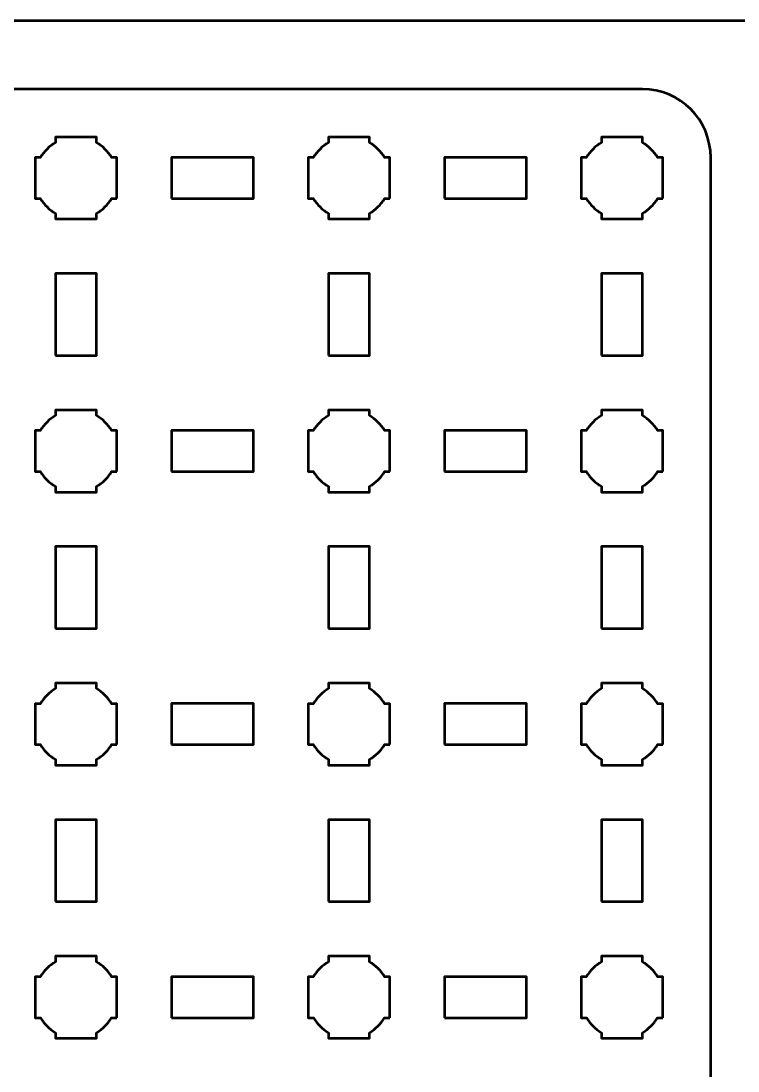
# Model space of a CAD drawing. Header units: centimetres. Extents: x -244 to 242, y -245 to 234.
# Drawn here: x -238.9 to -233.65, y 226.21 to 233.9 of the extents above; entities that cross this region are included whole.
import ezdxf

# ---------------------------------------------------------------- set-up
doc = ezdxf.new("R2010")
doc.units = ezdxf.units.CM
doc.header["$MEASUREMENT"] = 0
doc.layers.add('Layer 1', color=7, linetype='Continuous')

msp = doc.modelspace()

# ---------------------------------------------------------------- linework, layer by layer
at = {"layer": 'Layer 1', "color": 22, "lineweight": 53}
msp.add_open_spline([(-243.95005, 181.60003), (-243.95005, 181.60003), (-243.95005, 233.39993), (-243.95005, 233.39993), (-243.95005, 233.39993), (-243.95005, 233.67707), (-243.72695, 233.90003), (-243.44995, 233.90003), (-243.44995, 233.90003), (-243.44995, 233.90003), (-224.15005, 233.90003), (-224.15005, 233.90003), (-224.15005, 233.90003), (-223.87305, 233.90003), (-223.64995, 233.67707), (-223.64995, 233.39993), (-223.64995, 233.39993), (-223.64995, 233.39993), (-223.64995, 181.60003), (-223.64995, 181.60003), (-223.64995, 181.60003), (-223.64995, 181.32303), (-223.87305, 181.09993), (-224.15005, 181.09993), (-224.15005, 181.09993), (-224.15005, 181.09993), (-243.44995, 181.09993), (-243.44995, 181.09993), (-243.44995, 181.09993), (-243.72695, 181.09993), (-243.95005, 181.32303), (-243.95005, 181.60003)], degree=3, knots=[0, 0, 0, 0, 0.125, 0.125, 0.125, 0.125, 0.25, 0.25, 0.25, 0.25, 0.375, 0.375, 0.375, 0.375, 0.5, 0.5, 0.5, 0.5, 0.625, 0.625, 0.625, 0.625, 0.75, 0.75, 0.75, 0.75, 0.875, 0.875, 0.875, 0.875, 1, 1, 1, 1], dxfattribs=at)
at = {"layer": 'Layer 1', "color": 114, "lineweight": 53}
msp.add_open_spline([(-243.15005, 218.60007), (-243.15005, 218.60007), (-243.15005, 232.89993), (-243.15005, 232.89993), (-243.15005, 232.89993), (-243.15005, 233.17707), (-242.92695, 233.40003), (-242.64995, 233.40003), (-242.64995, 233.40003), (-242.64995, 233.40003), (-234.35005, 233.40003), (-234.35005, 233.40003), (-234.35005, 233.40003), (-234.07305, 233.40003), (-233.84995, 233.17707), (-233.84995, 232.89993), (-233.84995, 232.89993), (-233.84995, 232.89993), (-233.84995, 218.60007), (-233.84995, 218.60007), (-233.84995, 218.60007), (-233.84995, 218.32307), (-234.07305, 218.09997), (-234.35005, 218.09997), (-234.35005, 218.09997), (-234.35005, 218.09997), (-242.64995, 218.09997), (-242.64995, 218.09997), (-242.64995, 218.09997), (-242.92695, 218.09997), (-243.15005, 218.32307), (-243.15005, 218.60007)], degree=3, knots=[0, 0, 0, 0, 0.125, 0.125, 0.125, 0.125, 0.25, 0.25, 0.25, 0.25, 0.375, 0.375, 0.375, 0.375, 0.5, 0.5, 0.5, 0.5, 0.625, 0.625, 0.625, 0.625, 0.75, 0.75, 0.75, 0.75, 0.875, 0.875, 0.875, 0.875, 1, 1, 1, 1], dxfattribs=at)
at = {"layer": 'Layer 1', "lineweight": 53}
for points, knots in [([(-238.20002, 232.59993), (-238.20002, 232.59993), (-238.2401, 232.59993), (-238.2401, 232.59993), (-238.2401, 232.59993), (-238.26656, 232.55446), (-238.30448, 232.51643), (-238.35009, 232.49011), (-238.35009, 232.49011), (-238.35009, 232.49011), (-238.35009, 232.45), (-238.35009, 232.45), (-238.35009, 232.45), (-238.35009, 232.45), (-238.50001, 232.45), (-238.50001, 232.45), (-238.50001, 232.45), (-238.50001, 232.45), (-238.65009, 232.45), (-238.65009, 232.45), (-238.65009, 232.45), (-238.65009, 232.45), (-238.65009, 232.49011), (-238.65009, 232.49011), (-238.65009, 232.49011), (-238.69556, 232.51643), (-238.73359, 232.55446), (-238.75991, 232.59993), (-238.75991, 232.59993), (-238.75991, 232.59993), (-238.80002, 232.59993), (-238.80002, 232.59993), (-238.80002, 232.59993), (-238.80002, 232.59993), (-238.80002, 232.75), (-238.80002, 232.75), (-238.80002, 232.75), (-238.80002, 232.75), (-238.80002, 232.89993), (-238.80002, 232.89993), (-238.80002, 232.89993), (-238.80002, 232.89993), (-238.75991, 232.89993), (-238.75991, 232.89993), (-238.75991, 232.89993), (-238.73359, 232.94555), (-238.69556, 232.98343), (-238.65009, 233.00979), (-238.65009, 233.00979), (-238.65009, 233.00979), (-238.65009, 233.05), (-238.65009, 233.05), (-238.65009, 233.05), (-238.65009, 233.05), (-238.50001, 233.05), (-238.50001, 233.05), (-238.50001, 233.05), (-238.50001, 233.05), (-238.35009, 233.05), (-238.35009, 233.05), (-238.35009, 233.05), (-238.35009, 233.05), (-238.35009, 233.00979), (-238.35009, 233.00979), (-238.35009, 233.00979), (-238.30448, 232.98343), (-238.26656, 232.94555), (-238.2401, 232.89993), (-238.2401, 232.89993), (-238.2401, 232.89993), (-238.20002, 232.89993), (-238.20002, 232.89993), (-238.20002, 232.89993), (-238.20002, 232.89993), (-238.20002, 232.75), (-238.20002, 232.75), (-238.20002, 232.75), (-238.20002, 232.75), (-238.20002, 232.59993), (-238.20002, 232.59993)], [0, 0, 0, 0, 0.05, 0.05, 0.05, 0.05, 0.1, 0.1, 0.1, 0.1, 0.15, 0.15, 0.15, 0.15, 0.2, 0.2, 0.2, 0.2, 0.25, 0.25, 0.25, 0.25, 0.3, 0.3, 0.3, 0.3, 0.35, 0.35, 0.35, 0.35, 0.4, 0.4, 0.4, 0.4, 0.45, 0.45, 0.45, 0.45, 0.5, 0.5, 0.5, 0.5, 0.55, 0.55, 0.55, 0.55, 0.6, 0.6, 0.6, 0.6, 0.65, 0.65, 0.65, 0.65, 0.7, 0.7, 0.7, 0.7, 0.75, 0.75, 0.75, 0.75, 0.8, 0.8, 0.8, 0.8, 0.85, 0.85, 0.85, 0.85, 0.9, 0.9, 0.9, 0.9, 0.95, 0.95, 0.95, 0.95, 1, 1, 1, 1]), ([(-236.20005, 232.59993), (-236.20005, 232.59993), (-236.24016, 232.59993), (-236.24016, 232.59993), (-236.24016, 232.59993), (-236.26648, 232.55446), (-236.30451, 232.51643), (-236.34998, 232.49011), (-236.34998, 232.49011), (-236.34998, 232.49011), (-236.34998, 232.45), (-236.34998, 232.45), (-236.34998, 232.45), (-236.34998, 232.45), (-236.50006, 232.45), (-236.50006, 232.45), (-236.50006, 232.45), (-236.50006, 232.45), (-236.64999, 232.45), (-236.64999, 232.45), (-236.64999, 232.45), (-236.64999, 232.45), (-236.64999, 232.49011), (-236.64999, 232.49011), (-236.64999, 232.49011), (-236.6956, 232.51643), (-236.73349, 232.55446), (-236.75981, 232.59993), (-236.75981, 232.59993), (-236.75981, 232.59993), (-236.80006, 232.59993), (-236.80006, 232.59993), (-236.80006, 232.59993), (-236.80006, 232.59993), (-236.80006, 232.75), (-236.80006, 232.75), (-236.80006, 232.75), (-236.80006, 232.75), (-236.80006, 232.89993), (-236.80006, 232.89993), (-236.80006, 232.89993), (-236.80006, 232.89993), (-236.75981, 232.89993), (-236.75981, 232.89993), (-236.75981, 232.89993), (-236.73349, 232.94555), (-236.6956, 232.98343), (-236.64999, 233.00979), (-236.64999, 233.00979), (-236.64999, 233.00979), (-236.64999, 233.05), (-236.64999, 233.05), (-236.64999, 233.05), (-236.64999, 233.05), (-236.50006, 233.05), (-236.50006, 233.05), (-236.50006, 233.05), (-236.50006, 233.05), (-236.34998, 233.05), (-236.34998, 233.05), (-236.34998, 233.05), (-236.34998, 233.05), (-236.34998, 233.00979), (-236.34998, 233.00979), (-236.34998, 233.00979), (-236.30451, 232.98343), (-236.26648, 232.94555), (-236.24016, 232.89993), (-236.24016, 232.89993), (-236.24016, 232.89993), (-236.20005, 232.89993), (-236.20005, 232.89993), (-236.20005, 232.89993), (-236.20005, 232.89993), (-236.20005, 232.75), (-236.20005, 232.75), (-236.20005, 232.75), (-236.20005, 232.75), (-236.20005, 232.59993), (-236.20005, 232.59993)], [0, 0, 0, 0, 0.05, 0.05, 0.05, 0.05, 0.1, 0.1, 0.1, 0.1, 0.15, 0.15, 0.15, 0.15, 0.2, 0.2, 0.2, 0.2, 0.25, 0.25, 0.25, 0.25, 0.3, 0.3, 0.3, 0.3, 0.35, 0.35, 0.35, 0.35, 0.4, 0.4, 0.4, 0.4, 0.45, 0.45, 0.45, 0.45, 0.5, 0.5, 0.5, 0.5, 0.55, 0.55, 0.55, 0.55, 0.6, 0.6, 0.6, 0.6, 0.65, 0.65, 0.65, 0.65, 0.7, 0.7, 0.7, 0.7, 0.75, 0.75, 0.75, 0.75, 0.8, 0.8, 0.8, 0.8, 0.85, 0.85, 0.85, 0.85, 0.9, 0.9, 0.9, 0.9, 0.95, 0.95, 0.95, 0.95, 1, 1, 1, 1]), ([(-234.19998, 232.59993), (-234.19998, 232.59993), (-234.24023, 232.59993), (-234.24023, 232.59993), (-234.24023, 232.59993), (-234.26655, 232.55446), (-234.30444, 232.51643), (-234.35005, 232.49011), (-234.35005, 232.49011), (-234.35005, 232.49011), (-234.35005, 232.45), (-234.35005, 232.45), (-234.35005, 232.45), (-234.35005, 232.45), (-234.49998, 232.45), (-234.49998, 232.45), (-234.49998, 232.45), (-234.49998, 232.45), (-234.65005, 232.45), (-234.65005, 232.45), (-234.65005, 232.45), (-234.65005, 232.45), (-234.65005, 232.49011), (-234.65005, 232.49011), (-234.65005, 232.49011), (-234.69553, 232.51643), (-234.73356, 232.55446), (-234.75987, 232.59993), (-234.75987, 232.59993), (-234.75987, 232.59993), (-234.79998, 232.59993), (-234.79998, 232.59993), (-234.79998, 232.59993), (-234.79998, 232.59993), (-234.79998, 232.75), (-234.79998, 232.75), (-234.79998, 232.75), (-234.79998, 232.75), (-234.79998, 232.89993), (-234.79998, 232.89993), (-234.79998, 232.89993), (-234.79998, 232.89993), (-234.75987, 232.89993), (-234.75987, 232.89993), (-234.75987, 232.89993), (-234.73356, 232.94555), (-234.69553, 232.98343), (-234.65005, 233.00979), (-234.65005, 233.00979), (-234.65005, 233.00979), (-234.65005, 233.05), (-234.65005, 233.05), (-234.65005, 233.05), (-234.65005, 233.05), (-234.49998, 233.05), (-234.49998, 233.05), (-234.49998, 233.05), (-234.49998, 233.05), (-234.35005, 233.05), (-234.35005, 233.05), (-234.35005, 233.05), (-234.35005, 233.05), (-234.35005, 233.00979), (-234.35005, 233.00979), (-234.35005, 233.00979), (-234.30444, 232.98343), (-234.26655, 232.94555), (-234.24023, 232.89993), (-234.24023, 232.89993), (-234.24023, 232.89993), (-234.19998, 232.89993), (-234.19998, 232.89993), (-234.19998, 232.89993), (-234.19998, 232.89993), (-234.19998, 232.75), (-234.19998, 232.75), (-234.19998, 232.75), (-234.19998, 232.75), (-234.19998, 232.59993), (-234.19998, 232.59993)], [0, 0, 0, 0, 0.05, 0.05, 0.05, 0.05, 0.1, 0.1, 0.1, 0.1, 0.15, 0.15, 0.15, 0.15, 0.2, 0.2, 0.2, 0.2, 0.25, 0.25, 0.25, 0.25, 0.3, 0.3, 0.3, 0.3, 0.35, 0.35, 0.35, 0.35, 0.4, 0.4, 0.4, 0.4, 0.45, 0.45, 0.45, 0.45, 0.5, 0.5, 0.5, 0.5, 0.55, 0.55, 0.55, 0.55, 0.6, 0.6, 0.6, 0.6, 0.65, 0.65, 0.65, 0.65, 0.7, 0.7, 0.7, 0.7, 0.75, 0.75, 0.75, 0.75, 0.8, 0.8, 0.8, 0.8, 0.85, 0.85, 0.85, 0.85, 0.9, 0.9, 0.9, 0.9, 0.95, 0.95, 0.95, 0.95, 1, 1, 1, 1]), ([(-237.79997, 232.59993), (-237.79997, 232.59993), (-237.79997, 232.89993), (-237.79997, 232.89993), (-237.79997, 232.89993), (-237.79997, 232.89993), (-237.19997, 232.89993), (-237.19997, 232.89993), (-237.19997, 232.89993), (-237.19997, 232.89993), (-237.19997, 232.59993), (-237.19997, 232.59993), (-237.19997, 232.59993), (-237.19997, 232.59993), (-237.79997, 232.59993), (-237.79997, 232.59993)], [0, 0, 0, 0, 0.25, 0.25, 0.25, 0.25, 0.5, 0.5, 0.5, 0.5, 0.75, 0.75, 0.75, 0.75, 1, 1, 1, 1]), ([(-235.8, 232.59993), (-235.8, 232.59993), (-235.8, 232.89993), (-235.8, 232.89993), (-235.8, 232.89993), (-235.8, 232.89993), (-235.2, 232.89993), (-235.2, 232.89993), (-235.2, 232.89993), (-235.2, 232.89993), (-235.2, 232.59993), (-235.2, 232.59993), (-235.2, 232.59993), (-235.2, 232.59993), (-235.8, 232.59993), (-235.8, 232.59993)], [0, 0, 0, 0, 0.25, 0.25, 0.25, 0.25, 0.5, 0.5, 0.5, 0.5, 0.75, 0.75, 0.75, 0.75, 1, 1, 1, 1]), ([(-238.65009, 231.44999), (-238.65009, 231.44999), (-238.65009, 232.04999), (-238.65009, 232.04999), (-238.65009, 232.04999), (-238.65009, 232.04999), (-238.35009, 232.04999), (-238.35009, 232.04999), (-238.35009, 232.04999), (-238.35009, 232.04999), (-238.35009, 231.44999), (-238.35009, 231.44999), (-238.35009, 231.44999), (-238.35009, 231.44999), (-238.65009, 231.44999), (-238.65009, 231.44999)], [0, 0, 0, 0, 0.25, 0.25, 0.25, 0.25, 0.5, 0.5, 0.5, 0.5, 0.75, 0.75, 0.75, 0.75, 1, 1, 1, 1]), ([(-236.64999, 231.44999), (-236.64999, 231.44999), (-236.64999, 232.04999), (-236.64999, 232.04999), (-236.64999, 232.04999), (-236.64999, 232.04999), (-236.34998, 232.04999), (-236.34998, 232.04999), (-236.34998, 232.04999), (-236.34998, 232.04999), (-236.34998, 231.44999), (-236.34998, 231.44999), (-236.34998, 231.44999), (-236.34998, 231.44999), (-236.64999, 231.44999), (-236.64999, 231.44999)], [0, 0, 0, 0, 0.25, 0.25, 0.25, 0.25, 0.5, 0.5, 0.5, 0.5, 0.75, 0.75, 0.75, 0.75, 1, 1, 1, 1]), ([(-234.65005, 231.44999), (-234.65005, 231.44999), (-234.65005, 232.04999), (-234.65005, 232.04999), (-234.65005, 232.04999), (-234.65005, 232.04999), (-234.35005, 232.04999), (-234.35005, 232.04999), (-234.35005, 232.04999), (-234.35005, 232.04999), (-234.35005, 231.44999), (-234.35005, 231.44999), (-234.35005, 231.44999), (-234.35005, 231.44999), (-234.65005, 231.44999), (-234.65005, 231.44999)], [0, 0, 0, 0, 0.25, 0.25, 0.25, 0.25, 0.5, 0.5, 0.5, 0.5, 0.75, 0.75, 0.75, 0.75, 1, 1, 1, 1]), ([(-238.20002, 230.60001), (-238.20002, 230.60001), (-238.2401, 230.60001), (-238.2401, 230.60001), (-238.2401, 230.60001), (-238.26656, 230.55439), (-238.30448, 230.5165), (-238.35009, 230.49019), (-238.35009, 230.49019), (-238.35009, 230.49019), (-238.35009, 230.44994), (-238.35009, 230.44994), (-238.35009, 230.44994), (-238.35009, 230.44994), (-238.50001, 230.44994), (-238.50001, 230.44994), (-238.50001, 230.44994), (-238.50001, 230.44994), (-238.65009, 230.44994), (-238.65009, 230.44994), (-238.65009, 230.44994), (-238.65009, 230.44994), (-238.65009, 230.49019), (-238.65009, 230.49019), (-238.65009, 230.49019), (-238.69556, 230.5165), (-238.73359, 230.55439), (-238.75991, 230.60001), (-238.75991, 230.60001), (-238.75991, 230.60001), (-238.80002, 230.60001), (-238.80002, 230.60001), (-238.80002, 230.60001), (-238.80002, 230.60001), (-238.80002, 230.74994), (-238.80002, 230.74994), (-238.80002, 230.74994), (-238.80002, 230.74994), (-238.80002, 230.90001), (-238.80002, 230.90001), (-238.80002, 230.90001), (-238.80002, 230.90001), (-238.75991, 230.90001), (-238.75991, 230.90001), (-238.75991, 230.90001), (-238.73359, 230.94548), (-238.69556, 230.98351), (-238.65009, 231.00983), (-238.65009, 231.00983), (-238.65009, 231.00983), (-238.65009, 231.04994), (-238.65009, 231.04994), (-238.65009, 231.04994), (-238.65009, 231.04994), (-238.50001, 231.04994), (-238.50001, 231.04994), (-238.50001, 231.04994), (-238.50001, 231.04994), (-238.35009, 231.04994), (-238.35009, 231.04994), (-238.35009, 231.04994), (-238.35009, 231.04994), (-238.35009, 231.00983), (-238.35009, 231.00983), (-238.35009, 231.00983), (-238.30448, 230.98351), (-238.26656, 230.94548), (-238.2401, 230.90001), (-238.2401, 230.90001), (-238.2401, 230.90001), (-238.20002, 230.90001), (-238.20002, 230.90001), (-238.20002, 230.90001), (-238.20002, 230.90001), (-238.20002, 230.74994), (-238.20002, 230.74994), (-238.20002, 230.74994), (-238.20002, 230.74994), (-238.20002, 230.60001), (-238.20002, 230.60001)], [0, 0, 0, 0, 0.05, 0.05, 0.05, 0.05, 0.1, 0.1, 0.1, 0.1, 0.15, 0.15, 0.15, 0.15, 0.2, 0.2, 0.2, 0.2, 0.25, 0.25, 0.25, 0.25, 0.3, 0.3, 0.3, 0.3, 0.35, 0.35, 0.35, 0.35, 0.4, 0.4, 0.4, 0.4, 0.45, 0.45, 0.45, 0.45, 0.5, 0.5, 0.5, 0.5, 0.55, 0.55, 0.55, 0.55, 0.6, 0.6, 0.6, 0.6, 0.65, 0.65, 0.65, 0.65, 0.7, 0.7, 0.7, 0.7, 0.75, 0.75, 0.75, 0.75, 0.8, 0.8, 0.8, 0.8, 0.85, 0.85, 0.85, 0.85, 0.9, 0.9, 0.9, 0.9, 0.95, 0.95, 0.95, 0.95, 1, 1, 1, 1]), ([(-236.20005, 230.60001), (-236.20005, 230.60001), (-236.24016, 230.60001), (-236.24016, 230.60001), (-236.24016, 230.60001), (-236.26648, 230.55439), (-236.30451, 230.5165), (-236.34998, 230.49019), (-236.34998, 230.49019), (-236.34998, 230.49019), (-236.34998, 230.44994), (-236.34998, 230.44994), (-236.34998, 230.44994), (-236.34998, 230.44994), (-236.50006, 230.44994), (-236.50006, 230.44994), (-236.50006, 230.44994), (-236.50006, 230.44994), (-236.64999, 230.44994), (-236.64999, 230.44994), (-236.64999, 230.44994), (-236.64999, 230.44994), (-236.64999, 230.49019), (-236.64999, 230.49019), (-236.64999, 230.49019), (-236.6956, 230.5165), (-236.73349, 230.55439), (-236.75981, 230.60001), (-236.75981, 230.60001), (-236.75981, 230.60001), (-236.80006, 230.60001), (-236.80006, 230.60001), (-236.80006, 230.60001), (-236.80006, 230.60001), (-236.80006, 230.74994), (-236.80006, 230.74994), (-236.80006, 230.74994), (-236.80006, 230.74994), (-236.80006, 230.90001), (-236.80006, 230.90001), (-236.80006, 230.90001), (-236.80006, 230.90001), (-236.75981, 230.90001), (-236.75981, 230.90001), (-236.75981, 230.90001), (-236.73349, 230.94548), (-236.6956, 230.98351), (-236.64999, 231.00983), (-236.64999, 231.00983), (-236.64999, 231.00983), (-236.64999, 231.04994), (-236.64999, 231.04994), (-236.64999, 231.04994), (-236.64999, 231.04994), (-236.50006, 231.04994), (-236.50006, 231.04994), (-236.50006, 231.04994), (-236.50006, 231.04994), (-236.34998, 231.04994), (-236.34998, 231.04994), (-236.34998, 231.04994), (-236.34998, 231.04994), (-236.34998, 231.00983), (-236.34998, 231.00983), (-236.34998, 231.00983), (-236.30451, 230.98351), (-236.26648, 230.94548), (-236.24016, 230.90001), (-236.24016, 230.90001), (-236.24016, 230.90001), (-236.20005, 230.90001), (-236.20005, 230.90001), (-236.20005, 230.90001), (-236.20005, 230.90001), (-236.20005, 230.74994), (-236.20005, 230.74994), (-236.20005, 230.74994), (-236.20005, 230.74994), (-236.20005, 230.60001), (-236.20005, 230.60001)], [0, 0, 0, 0, 0.05, 0.05, 0.05, 0.05, 0.1, 0.1, 0.1, 0.1, 0.15, 0.15, 0.15, 0.15, 0.2, 0.2, 0.2, 0.2, 0.25, 0.25, 0.25, 0.25, 0.3, 0.3, 0.3, 0.3, 0.35, 0.35, 0.35, 0.35, 0.4, 0.4, 0.4, 0.4, 0.45, 0.45, 0.45, 0.45, 0.5, 0.5, 0.5, 0.5, 0.55, 0.55, 0.55, 0.55, 0.6, 0.6, 0.6, 0.6, 0.65, 0.65, 0.65, 0.65, 0.7, 0.7, 0.7, 0.7, 0.75, 0.75, 0.75, 0.75, 0.8, 0.8, 0.8, 0.8, 0.85, 0.85, 0.85, 0.85, 0.9, 0.9, 0.9, 0.9, 0.95, 0.95, 0.95, 0.95, 1, 1, 1, 1]), ([(-234.19998, 230.60001), (-234.19998, 230.60001), (-234.24023, 230.60001), (-234.24023, 230.60001), (-234.24023, 230.60001), (-234.26655, 230.55439), (-234.30444, 230.5165), (-234.35005, 230.49019), (-234.35005, 230.49019), (-234.35005, 230.49019), (-234.35005, 230.44994), (-234.35005, 230.44994), (-234.35005, 230.44994), (-234.35005, 230.44994), (-234.49998, 230.44994), (-234.49998, 230.44994), (-234.49998, 230.44994), (-234.49998, 230.44994), (-234.65005, 230.44994), (-234.65005, 230.44994), (-234.65005, 230.44994), (-234.65005, 230.44994), (-234.65005, 230.49019), (-234.65005, 230.49019), (-234.65005, 230.49019), (-234.69553, 230.5165), (-234.73356, 230.55439), (-234.75987, 230.60001), (-234.75987, 230.60001), (-234.75987, 230.60001), (-234.79998, 230.60001), (-234.79998, 230.60001), (-234.79998, 230.60001), (-234.79998, 230.60001), (-234.79998, 230.74994), (-234.79998, 230.74994), (-234.79998, 230.74994), (-234.79998, 230.74994), (-234.79998, 230.90001), (-234.79998, 230.90001), (-234.79998, 230.90001), (-234.79998, 230.90001), (-234.75987, 230.90001), (-234.75987, 230.90001), (-234.75987, 230.90001), (-234.73356, 230.94548), (-234.69553, 230.98351), (-234.65005, 231.00983), (-234.65005, 231.00983), (-234.65005, 231.00983), (-234.65005, 231.04994), (-234.65005, 231.04994), (-234.65005, 231.04994), (-234.65005, 231.04994), (-234.49998, 231.04994), (-234.49998, 231.04994), (-234.49998, 231.04994), (-234.49998, 231.04994), (-234.35005, 231.04994), (-234.35005, 231.04994), (-234.35005, 231.04994), (-234.35005, 231.04994), (-234.35005, 231.00983), (-234.35005, 231.00983), (-234.35005, 231.00983), (-234.30444, 230.98351), (-234.26655, 230.94548), (-234.24023, 230.90001), (-234.24023, 230.90001), (-234.24023, 230.90001), (-234.19998, 230.90001), (-234.19998, 230.90001), (-234.19998, 230.90001), (-234.19998, 230.90001), (-234.19998, 230.74994), (-234.19998, 230.74994), (-234.19998, 230.74994), (-234.19998, 230.74994), (-234.19998, 230.60001), (-234.19998, 230.60001)], [0, 0, 0, 0, 0.05, 0.05, 0.05, 0.05, 0.1, 0.1, 0.1, 0.1, 0.15, 0.15, 0.15, 0.15, 0.2, 0.2, 0.2, 0.2, 0.25, 0.25, 0.25, 0.25, 0.3, 0.3, 0.3, 0.3, 0.35, 0.35, 0.35, 0.35, 0.4, 0.4, 0.4, 0.4, 0.45, 0.45, 0.45, 0.45, 0.5, 0.5, 0.5, 0.5, 0.55, 0.55, 0.55, 0.55, 0.6, 0.6, 0.6, 0.6, 0.65, 0.65, 0.65, 0.65, 0.7, 0.7, 0.7, 0.7, 0.75, 0.75, 0.75, 0.75, 0.8, 0.8, 0.8, 0.8, 0.85, 0.85, 0.85, 0.85, 0.9, 0.9, 0.9, 0.9, 0.95, 0.95, 0.95, 0.95, 1, 1, 1, 1]), ([(-237.79997, 230.60001), (-237.79997, 230.60001), (-237.79997, 230.90001), (-237.79997, 230.90001), (-237.79997, 230.90001), (-237.79997, 230.90001), (-237.19997, 230.90001), (-237.19997, 230.90001), (-237.19997, 230.90001), (-237.19997, 230.90001), (-237.19997, 230.60001), (-237.19997, 230.60001), (-237.19997, 230.60001), (-237.19997, 230.60001), (-237.79997, 230.60001), (-237.79997, 230.60001)], [0, 0, 0, 0, 0.25, 0.25, 0.25, 0.25, 0.5, 0.5, 0.5, 0.5, 0.75, 0.75, 0.75, 0.75, 1, 1, 1, 1]), ([(-235.8, 230.60001), (-235.8, 230.60001), (-235.8, 230.90001), (-235.8, 230.90001), (-235.8, 230.90001), (-235.8, 230.90001), (-235.2, 230.90001), (-235.2, 230.90001), (-235.2, 230.90001), (-235.2, 230.90001), (-235.2, 230.60001), (-235.2, 230.60001), (-235.2, 230.60001), (-235.2, 230.60001), (-235.8, 230.60001), (-235.8, 230.60001)], [0, 0, 0, 0, 0.25, 0.25, 0.25, 0.25, 0.5, 0.5, 0.5, 0.5, 0.75, 0.75, 0.75, 0.75, 1, 1, 1, 1]), ([(-238.65009, 229.45002), (-238.65009, 229.45002), (-238.65009, 230.05003), (-238.65009, 230.05003), (-238.65009, 230.05003), (-238.65009, 230.05003), (-238.35009, 230.05003), (-238.35009, 230.05003), (-238.35009, 230.05003), (-238.35009, 230.05003), (-238.35009, 229.45002), (-238.35009, 229.45002), (-238.35009, 229.45002), (-238.35009, 229.45002), (-238.65009, 229.45002), (-238.65009, 229.45002)], [0, 0, 0, 0, 0.25, 0.25, 0.25, 0.25, 0.5, 0.5, 0.5, 0.5, 0.75, 0.75, 0.75, 0.75, 1, 1, 1, 1]), ([(-236.64999, 229.45002), (-236.64999, 229.45002), (-236.64999, 230.05003), (-236.64999, 230.05003), (-236.64999, 230.05003), (-236.64999, 230.05003), (-236.34998, 230.05003), (-236.34998, 230.05003), (-236.34998, 230.05003), (-236.34998, 230.05003), (-236.34998, 229.45002), (-236.34998, 229.45002), (-236.34998, 229.45002), (-236.34998, 229.45002), (-236.64999, 229.45002), (-236.64999, 229.45002)], [0, 0, 0, 0, 0.25, 0.25, 0.25, 0.25, 0.5, 0.5, 0.5, 0.5, 0.75, 0.75, 0.75, 0.75, 1, 1, 1, 1]), ([(-234.65005, 229.45002), (-234.65005, 229.45002), (-234.65005, 230.05003), (-234.65005, 230.05003), (-234.65005, 230.05003), (-234.65005, 230.05003), (-234.35005, 230.05003), (-234.35005, 230.05003), (-234.35005, 230.05003), (-234.35005, 230.05003), (-234.35005, 229.45002), (-234.35005, 229.45002), (-234.35005, 229.45002), (-234.35005, 229.45002), (-234.65005, 229.45002), (-234.65005, 229.45002)], [0, 0, 0, 0, 0.25, 0.25, 0.25, 0.25, 0.5, 0.5, 0.5, 0.5, 0.75, 0.75, 0.75, 0.75, 1, 1, 1, 1]), ([(-238.20002, 228.59993), (-238.20002, 228.59993), (-238.2401, 228.59993), (-238.2401, 228.59993), (-238.2401, 228.59993), (-238.26656, 228.55446), (-238.30448, 228.51654), (-238.35009, 228.49008), (-238.35009, 228.49008), (-238.35009, 228.49008), (-238.35009, 228.45), (-238.35009, 228.45), (-238.35009, 228.45), (-238.35009, 228.45), (-238.50001, 228.45), (-238.50001, 228.45), (-238.50001, 228.45), (-238.50001, 228.45), (-238.65009, 228.45), (-238.65009, 228.45), (-238.65009, 228.45), (-238.65009, 228.45), (-238.65009, 228.49008), (-238.65009, 228.49008), (-238.65009, 228.49008), (-238.69556, 228.51654), (-238.73359, 228.55446), (-238.75991, 228.59993), (-238.75991, 228.59993), (-238.75991, 228.59993), (-238.80002, 228.59993), (-238.80002, 228.59993), (-238.80002, 228.59993), (-238.80002, 228.59993), (-238.80002, 228.75001), (-238.80002, 228.75001), (-238.80002, 228.75001), (-238.80002, 228.75001), (-238.80002, 228.89994), (-238.80002, 228.89994), (-238.80002, 228.89994), (-238.80002, 228.89994), (-238.75991, 228.89994), (-238.75991, 228.89994), (-238.75991, 228.89994), (-238.73359, 228.94551), (-238.69556, 228.98344), (-238.65009, 229.0099), (-238.65009, 229.0099), (-238.65009, 229.0099), (-238.65009, 229.04997), (-238.65009, 229.04997), (-238.65009, 229.04997), (-238.65009, 229.04997), (-238.50001, 229.04997), (-238.50001, 229.04997), (-238.50001, 229.04997), (-238.50001, 229.04997), (-238.35009, 229.04997), (-238.35009, 229.04997), (-238.35009, 229.04997), (-238.35009, 229.04997), (-238.35009, 229.0099), (-238.35009, 229.0099), (-238.35009, 229.0099), (-238.30448, 228.98344), (-238.26656, 228.94551), (-238.2401, 228.89994), (-238.2401, 228.89994), (-238.2401, 228.89994), (-238.20002, 228.89994), (-238.20002, 228.89994), (-238.20002, 228.89994), (-238.20002, 228.89994), (-238.20002, 228.75001), (-238.20002, 228.75001), (-238.20002, 228.75001), (-238.20002, 228.75001), (-238.20002, 228.59993), (-238.20002, 228.59993)], [0, 0, 0, 0, 0.05, 0.05, 0.05, 0.05, 0.1, 0.1, 0.1, 0.1, 0.15, 0.15, 0.15, 0.15, 0.2, 0.2, 0.2, 0.2, 0.25, 0.25, 0.25, 0.25, 0.3, 0.3, 0.3, 0.3, 0.35, 0.35, 0.35, 0.35, 0.4, 0.4, 0.4, 0.4, 0.45, 0.45, 0.45, 0.45, 0.5, 0.5, 0.5, 0.5, 0.55, 0.55, 0.55, 0.55, 0.6, 0.6, 0.6, 0.6, 0.65, 0.65, 0.65, 0.65, 0.7, 0.7, 0.7, 0.7, 0.75, 0.75, 0.75, 0.75, 0.8, 0.8, 0.8, 0.8, 0.85, 0.85, 0.85, 0.85, 0.9, 0.9, 0.9, 0.9, 0.95, 0.95, 0.95, 0.95, 1, 1, 1, 1]), ([(-236.20005, 228.59993), (-236.20005, 228.59993), (-236.24016, 228.59993), (-236.24016, 228.59993), (-236.24016, 228.59993), (-236.26648, 228.55446), (-236.30451, 228.51654), (-236.34998, 228.49008), (-236.34998, 228.49008), (-236.34998, 228.49008), (-236.34998, 228.45), (-236.34998, 228.45), (-236.34998, 228.45), (-236.34998, 228.45), (-236.50006, 228.45), (-236.50006, 228.45), (-236.50006, 228.45), (-236.50006, 228.45), (-236.64999, 228.45), (-236.64999, 228.45), (-236.64999, 228.45), (-236.64999, 228.45), (-236.64999, 228.49008), (-236.64999, 228.49008), (-236.64999, 228.49008), (-236.6956, 228.51654), (-236.73349, 228.55446), (-236.75981, 228.59993), (-236.75981, 228.59993), (-236.75981, 228.59993), (-236.80006, 228.59993), (-236.80006, 228.59993), (-236.80006, 228.59993), (-236.80006, 228.59993), (-236.80006, 228.75001), (-236.80006, 228.75001), (-236.80006, 228.75001), (-236.80006, 228.75001), (-236.80006, 228.89994), (-236.80006, 228.89994), (-236.80006, 228.89994), (-236.80006, 228.89994), (-236.75981, 228.89994), (-236.75981, 228.89994), (-236.75981, 228.89994), (-236.73349, 228.94551), (-236.6956, 228.98344), (-236.64999, 229.0099), (-236.64999, 229.0099), (-236.64999, 229.0099), (-236.64999, 229.04997), (-236.64999, 229.04997), (-236.64999, 229.04997), (-236.64999, 229.04997), (-236.50006, 229.04997), (-236.50006, 229.04997), (-236.50006, 229.04997), (-236.50006, 229.04997), (-236.34998, 229.04997), (-236.34998, 229.04997), (-236.34998, 229.04997), (-236.34998, 229.04997), (-236.34998, 229.0099), (-236.34998, 229.0099), (-236.34998, 229.0099), (-236.30451, 228.98344), (-236.26648, 228.94551), (-236.24016, 228.89994), (-236.24016, 228.89994), (-236.24016, 228.89994), (-236.20005, 228.89994), (-236.20005, 228.89994), (-236.20005, 228.89994), (-236.20005, 228.89994), (-236.20005, 228.75001), (-236.20005, 228.75001), (-236.20005, 228.75001), (-236.20005, 228.75001), (-236.20005, 228.59993), (-236.20005, 228.59993)], [0, 0, 0, 0, 0.05, 0.05, 0.05, 0.05, 0.1, 0.1, 0.1, 0.1, 0.15, 0.15, 0.15, 0.15, 0.2, 0.2, 0.2, 0.2, 0.25, 0.25, 0.25, 0.25, 0.3, 0.3, 0.3, 0.3, 0.35, 0.35, 0.35, 0.35, 0.4, 0.4, 0.4, 0.4, 0.45, 0.45, 0.45, 0.45, 0.5, 0.5, 0.5, 0.5, 0.55, 0.55, 0.55, 0.55, 0.6, 0.6, 0.6, 0.6, 0.65, 0.65, 0.65, 0.65, 0.7, 0.7, 0.7, 0.7, 0.75, 0.75, 0.75, 0.75, 0.8, 0.8, 0.8, 0.8, 0.85, 0.85, 0.85, 0.85, 0.9, 0.9, 0.9, 0.9, 0.95, 0.95, 0.95, 0.95, 1, 1, 1, 1]), ([(-234.19998, 228.59993), (-234.19998, 228.59993), (-234.24023, 228.59993), (-234.24023, 228.59993), (-234.24023, 228.59993), (-234.26655, 228.55446), (-234.30444, 228.51654), (-234.35005, 228.49008), (-234.35005, 228.49008), (-234.35005, 228.49008), (-234.35005, 228.45), (-234.35005, 228.45), (-234.35005, 228.45), (-234.35005, 228.45), (-234.49998, 228.45), (-234.49998, 228.45), (-234.49998, 228.45), (-234.49998, 228.45), (-234.65005, 228.45), (-234.65005, 228.45), (-234.65005, 228.45), (-234.65005, 228.45), (-234.65005, 228.49008), (-234.65005, 228.49008), (-234.65005, 228.49008), (-234.69553, 228.51654), (-234.73356, 228.55446), (-234.75987, 228.59993), (-234.75987, 228.59993), (-234.75987, 228.59993), (-234.79998, 228.59993), (-234.79998, 228.59993), (-234.79998, 228.59993), (-234.79998, 228.59993), (-234.79998, 228.75001), (-234.79998, 228.75001), (-234.79998, 228.75001), (-234.79998, 228.75001), (-234.79998, 228.89994), (-234.79998, 228.89994), (-234.79998, 228.89994), (-234.79998, 228.89994), (-234.75987, 228.89994), (-234.75987, 228.89994), (-234.75987, 228.89994), (-234.73356, 228.94551), (-234.69553, 228.98344), (-234.65005, 229.0099), (-234.65005, 229.0099), (-234.65005, 229.0099), (-234.65005, 229.04997), (-234.65005, 229.04997), (-234.65005, 229.04997), (-234.65005, 229.04997), (-234.49998, 229.04997), (-234.49998, 229.04997), (-234.49998, 229.04997), (-234.49998, 229.04997), (-234.35005, 229.04997), (-234.35005, 229.04997), (-234.35005, 229.04997), (-234.35005, 229.04997), (-234.35005, 229.0099), (-234.35005, 229.0099), (-234.35005, 229.0099), (-234.30444, 228.98344), (-234.26655, 228.94551), (-234.24023, 228.89994), (-234.24023, 228.89994), (-234.24023, 228.89994), (-234.19998, 228.89994), (-234.19998, 228.89994), (-234.19998, 228.89994), (-234.19998, 228.89994), (-234.19998, 228.75001), (-234.19998, 228.75001), (-234.19998, 228.75001), (-234.19998, 228.75001), (-234.19998, 228.59993), (-234.19998, 228.59993)], [0, 0, 0, 0, 0.05, 0.05, 0.05, 0.05, 0.1, 0.1, 0.1, 0.1, 0.15, 0.15, 0.15, 0.15, 0.2, 0.2, 0.2, 0.2, 0.25, 0.25, 0.25, 0.25, 0.3, 0.3, 0.3, 0.3, 0.35, 0.35, 0.35, 0.35, 0.4, 0.4, 0.4, 0.4, 0.45, 0.45, 0.45, 0.45, 0.5, 0.5, 0.5, 0.5, 0.55, 0.55, 0.55, 0.55, 0.6, 0.6, 0.6, 0.6, 0.65, 0.65, 0.65, 0.65, 0.7, 0.7, 0.7, 0.7, 0.75, 0.75, 0.75, 0.75, 0.8, 0.8, 0.8, 0.8, 0.85, 0.85, 0.85, 0.85, 0.9, 0.9, 0.9, 0.9, 0.95, 0.95, 0.95, 0.95, 1, 1, 1, 1]), ([(-237.79997, 228.60007), (-237.79997, 228.60007), (-237.79997, 228.90008), (-237.79997, 228.90008), (-237.79997, 228.90008), (-237.79997, 228.90008), (-237.19997, 228.90008), (-237.19997, 228.90008), (-237.19997, 228.90008), (-237.19997, 228.90008), (-237.19997, 228.60007), (-237.19997, 228.60007), (-237.19997, 228.60007), (-237.19997, 228.60007), (-237.79997, 228.60007), (-237.79997, 228.60007)], [0, 0, 0, 0, 0.25, 0.25, 0.25, 0.25, 0.5, 0.5, 0.5, 0.5, 0.75, 0.75, 0.75, 0.75, 1, 1, 1, 1]), ([(-235.8, 228.60007), (-235.8, 228.60007), (-235.8, 228.90008), (-235.8, 228.90008), (-235.8, 228.90008), (-235.8, 228.90008), (-235.2, 228.90008), (-235.2, 228.90008), (-235.2, 228.90008), (-235.2, 228.90008), (-235.2, 228.60007), (-235.2, 228.60007), (-235.2, 228.60007), (-235.2, 228.60007), (-235.8, 228.60007), (-235.8, 228.60007)], [0, 0, 0, 0, 0.25, 0.25, 0.25, 0.25, 0.5, 0.5, 0.5, 0.5, 0.75, 0.75, 0.75, 0.75, 1, 1, 1, 1]), ([(-238.65009, 227.44995), (-238.65009, 227.44995), (-238.65009, 228.04995), (-238.65009, 228.04995), (-238.65009, 228.04995), (-238.65009, 228.04995), (-238.35009, 228.04995), (-238.35009, 228.04995), (-238.35009, 228.04995), (-238.35009, 228.04995), (-238.35009, 227.44995), (-238.35009, 227.44995), (-238.35009, 227.44995), (-238.35009, 227.44995), (-238.65009, 227.44995), (-238.65009, 227.44995)], [0, 0, 0, 0, 0.25, 0.25, 0.25, 0.25, 0.5, 0.5, 0.5, 0.5, 0.75, 0.75, 0.75, 0.75, 1, 1, 1, 1]), ([(-236.64999, 227.44995), (-236.64999, 227.44995), (-236.64999, 228.04995), (-236.64999, 228.04995), (-236.64999, 228.04995), (-236.64999, 228.04995), (-236.34998, 228.04995), (-236.34998, 228.04995), (-236.34998, 228.04995), (-236.34998, 228.04995), (-236.34998, 227.44995), (-236.34998, 227.44995), (-236.34998, 227.44995), (-236.34998, 227.44995), (-236.64999, 227.44995), (-236.64999, 227.44995)], [0, 0, 0, 0, 0.25, 0.25, 0.25, 0.25, 0.5, 0.5, 0.5, 0.5, 0.75, 0.75, 0.75, 0.75, 1, 1, 1, 1]), ([(-234.65005, 227.44995), (-234.65005, 227.44995), (-234.65005, 228.04995), (-234.65005, 228.04995), (-234.65005, 228.04995), (-234.65005, 228.04995), (-234.35005, 228.04995), (-234.35005, 228.04995), (-234.35005, 228.04995), (-234.35005, 228.04995), (-234.35005, 227.44995), (-234.35005, 227.44995), (-234.35005, 227.44995), (-234.35005, 227.44995), (-234.65005, 227.44995), (-234.65005, 227.44995)], [0, 0, 0, 0, 0.25, 0.25, 0.25, 0.25, 0.5, 0.5, 0.5, 0.5, 0.75, 0.75, 0.75, 0.75, 1, 1, 1, 1]), ([(-238.20002, 226.59997), (-238.20002, 226.59997), (-238.2401, 226.59997), (-238.2401, 226.59997), (-238.2401, 226.59997), (-238.26656, 226.55449), (-238.30448, 226.51646), (-238.35009, 226.49015), (-238.35009, 226.49015), (-238.35009, 226.49015), (-238.35009, 226.45004), (-238.35009, 226.45004), (-238.35009, 226.45004), (-238.35009, 226.45004), (-238.50001, 226.45004), (-238.50001, 226.45004), (-238.50001, 226.45004), (-238.50001, 226.45004), (-238.65009, 226.45004), (-238.65009, 226.45004), (-238.65009, 226.45004), (-238.65009, 226.45004), (-238.65009, 226.49015), (-238.65009, 226.49015), (-238.65009, 226.49015), (-238.69556, 226.51646), (-238.73359, 226.55449), (-238.75991, 226.59997), (-238.75991, 226.59997), (-238.75991, 226.59997), (-238.80002, 226.59997), (-238.80002, 226.59997), (-238.80002, 226.59997), (-238.80002, 226.59997), (-238.80002, 226.75004), (-238.80002, 226.75004), (-238.80002, 226.75004), (-238.80002, 226.75004), (-238.80002, 226.89997), (-238.80002, 226.89997), (-238.80002, 226.89997), (-238.80002, 226.89997), (-238.75991, 226.89997), (-238.75991, 226.89997), (-238.75991, 226.89997), (-238.73359, 226.94558), (-238.69556, 226.98347), (-238.65009, 227.00979), (-238.65009, 227.00979), (-238.65009, 227.00979), (-238.65009, 227.05004), (-238.65009, 227.05004), (-238.65009, 227.05004), (-238.65009, 227.05004), (-238.50001, 227.05004), (-238.50001, 227.05004), (-238.50001, 227.05004), (-238.50001, 227.05004), (-238.35009, 227.05004), (-238.35009, 227.05004), (-238.35009, 227.05004), (-238.35009, 227.05004), (-238.35009, 227.00979), (-238.35009, 227.00979), (-238.35009, 227.00979), (-238.30448, 226.98347), (-238.26656, 226.94558), (-238.2401, 226.89997), (-238.2401, 226.89997), (-238.2401, 226.89997), (-238.20002, 226.89997), (-238.20002, 226.89997), (-238.20002, 226.89997), (-238.20002, 226.89997), (-238.20002, 226.75004), (-238.20002, 226.75004), (-238.20002, 226.75004), (-238.20002, 226.75004), (-238.20002, 226.59997), (-238.20002, 226.59997)], [0, 0, 0, 0, 0.05, 0.05, 0.05, 0.05, 0.1, 0.1, 0.1, 0.1, 0.15, 0.15, 0.15, 0.15, 0.2, 0.2, 0.2, 0.2, 0.25, 0.25, 0.25, 0.25, 0.3, 0.3, 0.3, 0.3, 0.35, 0.35, 0.35, 0.35, 0.4, 0.4, 0.4, 0.4, 0.45, 0.45, 0.45, 0.45, 0.5, 0.5, 0.5, 0.5, 0.55, 0.55, 0.55, 0.55, 0.6, 0.6, 0.6, 0.6, 0.65, 0.65, 0.65, 0.65, 0.7, 0.7, 0.7, 0.7, 0.75, 0.75, 0.75, 0.75, 0.8, 0.8, 0.8, 0.8, 0.85, 0.85, 0.85, 0.85, 0.9, 0.9, 0.9, 0.9, 0.95, 0.95, 0.95, 0.95, 1, 1, 1, 1]), ([(-236.20005, 226.59997), (-236.20005, 226.59997), (-236.24016, 226.59997), (-236.24016, 226.59997), (-236.24016, 226.59997), (-236.26648, 226.55449), (-236.30451, 226.51646), (-236.34998, 226.49015), (-236.34998, 226.49015), (-236.34998, 226.49015), (-236.34998, 226.45004), (-236.34998, 226.45004), (-236.34998, 226.45004), (-236.34998, 226.45004), (-236.50006, 226.45004), (-236.50006, 226.45004), (-236.50006, 226.45004), (-236.50006, 226.45004), (-236.64999, 226.45004), (-236.64999, 226.45004), (-236.64999, 226.45004), (-236.64999, 226.45004), (-236.64999, 226.49015), (-236.64999, 226.49015), (-236.64999, 226.49015), (-236.6956, 226.51646), (-236.73349, 226.55449), (-236.75981, 226.59997), (-236.75981, 226.59997), (-236.75981, 226.59997), (-236.80006, 226.59997), (-236.80006, 226.59997), (-236.80006, 226.59997), (-236.80006, 226.59997), (-236.80006, 226.75004), (-236.80006, 226.75004), (-236.80006, 226.75004), (-236.80006, 226.75004), (-236.80006, 226.89997), (-236.80006, 226.89997), (-236.80006, 226.89997), (-236.80006, 226.89997), (-236.75981, 226.89997), (-236.75981, 226.89997), (-236.75981, 226.89997), (-236.73349, 226.94558), (-236.6956, 226.98347), (-236.64999, 227.00979), (-236.64999, 227.00979), (-236.64999, 227.00979), (-236.64999, 227.05004), (-236.64999, 227.05004), (-236.64999, 227.05004), (-236.64999, 227.05004), (-236.50006, 227.05004), (-236.50006, 227.05004), (-236.50006, 227.05004), (-236.50006, 227.05004), (-236.34998, 227.05004), (-236.34998, 227.05004), (-236.34998, 227.05004), (-236.34998, 227.05004), (-236.34998, 227.00979), (-236.34998, 227.00979), (-236.34998, 227.00979), (-236.30451, 226.98347), (-236.26648, 226.94558), (-236.24016, 226.89997), (-236.24016, 226.89997), (-236.24016, 226.89997), (-236.20005, 226.89997), (-236.20005, 226.89997), (-236.20005, 226.89997), (-236.20005, 226.89997), (-236.20005, 226.75004), (-236.20005, 226.75004), (-236.20005, 226.75004), (-236.20005, 226.75004), (-236.20005, 226.59997), (-236.20005, 226.59997)], [0, 0, 0, 0, 0.05, 0.05, 0.05, 0.05, 0.1, 0.1, 0.1, 0.1, 0.15, 0.15, 0.15, 0.15, 0.2, 0.2, 0.2, 0.2, 0.25, 0.25, 0.25, 0.25, 0.3, 0.3, 0.3, 0.3, 0.35, 0.35, 0.35, 0.35, 0.4, 0.4, 0.4, 0.4, 0.45, 0.45, 0.45, 0.45, 0.5, 0.5, 0.5, 0.5, 0.55, 0.55, 0.55, 0.55, 0.6, 0.6, 0.6, 0.6, 0.65, 0.65, 0.65, 0.65, 0.7, 0.7, 0.7, 0.7, 0.75, 0.75, 0.75, 0.75, 0.8, 0.8, 0.8, 0.8, 0.85, 0.85, 0.85, 0.85, 0.9, 0.9, 0.9, 0.9, 0.95, 0.95, 0.95, 0.95, 1, 1, 1, 1]), ([(-234.19998, 226.59997), (-234.19998, 226.59997), (-234.24023, 226.59997), (-234.24023, 226.59997), (-234.24023, 226.59997), (-234.26655, 226.55449), (-234.30444, 226.51646), (-234.35005, 226.49015), (-234.35005, 226.49015), (-234.35005, 226.49015), (-234.35005, 226.45004), (-234.35005, 226.45004), (-234.35005, 226.45004), (-234.35005, 226.45004), (-234.49998, 226.45004), (-234.49998, 226.45004), (-234.49998, 226.45004), (-234.49998, 226.45004), (-234.65005, 226.45004), (-234.65005, 226.45004), (-234.65005, 226.45004), (-234.65005, 226.45004), (-234.65005, 226.49015), (-234.65005, 226.49015), (-234.65005, 226.49015), (-234.69553, 226.51646), (-234.73356, 226.55449), (-234.75987, 226.59997), (-234.75987, 226.59997), (-234.75987, 226.59997), (-234.79998, 226.59997), (-234.79998, 226.59997), (-234.79998, 226.59997), (-234.79998, 226.59997), (-234.79998, 226.75004), (-234.79998, 226.75004), (-234.79998, 226.75004), (-234.79998, 226.75004), (-234.79998, 226.89997), (-234.79998, 226.89997), (-234.79998, 226.89997), (-234.79998, 226.89997), (-234.75987, 226.89997), (-234.75987, 226.89997), (-234.75987, 226.89997), (-234.73356, 226.94558), (-234.69553, 226.98347), (-234.65005, 227.00979), (-234.65005, 227.00979), (-234.65005, 227.00979), (-234.65005, 227.05004), (-234.65005, 227.05004), (-234.65005, 227.05004), (-234.65005, 227.05004), (-234.49998, 227.05004), (-234.49998, 227.05004), (-234.49998, 227.05004), (-234.49998, 227.05004), (-234.35005, 227.05004), (-234.35005, 227.05004), (-234.35005, 227.05004), (-234.35005, 227.05004), (-234.35005, 227.00979), (-234.35005, 227.00979), (-234.35005, 227.00979), (-234.30444, 226.98347), (-234.26655, 226.94558), (-234.24023, 226.89997), (-234.24023, 226.89997), (-234.24023, 226.89997), (-234.19998, 226.89997), (-234.19998, 226.89997), (-234.19998, 226.89997), (-234.19998, 226.89997), (-234.19998, 226.75004), (-234.19998, 226.75004), (-234.19998, 226.75004), (-234.19998, 226.75004), (-234.19998, 226.59997), (-234.19998, 226.59997)], [0, 0, 0, 0, 0.05, 0.05, 0.05, 0.05, 0.1, 0.1, 0.1, 0.1, 0.15, 0.15, 0.15, 0.15, 0.2, 0.2, 0.2, 0.2, 0.25, 0.25, 0.25, 0.25, 0.3, 0.3, 0.3, 0.3, 0.35, 0.35, 0.35, 0.35, 0.4, 0.4, 0.4, 0.4, 0.45, 0.45, 0.45, 0.45, 0.5, 0.5, 0.5, 0.5, 0.55, 0.55, 0.55, 0.55, 0.6, 0.6, 0.6, 0.6, 0.65, 0.65, 0.65, 0.65, 0.7, 0.7, 0.7, 0.7, 0.75, 0.75, 0.75, 0.75, 0.8, 0.8, 0.8, 0.8, 0.85, 0.85, 0.85, 0.85, 0.9, 0.9, 0.9, 0.9, 0.95, 0.95, 0.95, 0.95, 1, 1, 1, 1]), ([(-237.79997, 226.59997), (-237.79997, 226.59997), (-237.79997, 226.89997), (-237.79997, 226.89997), (-237.79997, 226.89997), (-237.79997, 226.89997), (-237.19997, 226.89997), (-237.19997, 226.89997), (-237.19997, 226.89997), (-237.19997, 226.89997), (-237.19997, 226.59997), (-237.19997, 226.59997), (-237.19997, 226.59997), (-237.19997, 226.59997), (-237.79997, 226.59997), (-237.79997, 226.59997)], [0, 0, 0, 0, 0.25, 0.25, 0.25, 0.25, 0.5, 0.5, 0.5, 0.5, 0.75, 0.75, 0.75, 0.75, 1, 1, 1, 1]), ([(-235.8, 226.59997), (-235.8, 226.59997), (-235.8, 226.89997), (-235.8, 226.89997), (-235.8, 226.89997), (-235.8, 226.89997), (-235.2, 226.89997), (-235.2, 226.89997), (-235.2, 226.89997), (-235.2, 226.89997), (-235.2, 226.59997), (-235.2, 226.59997), (-235.2, 226.59997), (-235.2, 226.59997), (-235.8, 226.59997), (-235.8, 226.59997)], [0, 0, 0, 0, 0.25, 0.25, 0.25, 0.25, 0.5, 0.5, 0.5, 0.5, 0.75, 0.75, 0.75, 0.75, 1, 1, 1, 1])]:
    msp.add_open_spline(points, degree=3, knots=knots, dxfattribs=at)

doc.saveas('drawing.dxf')
